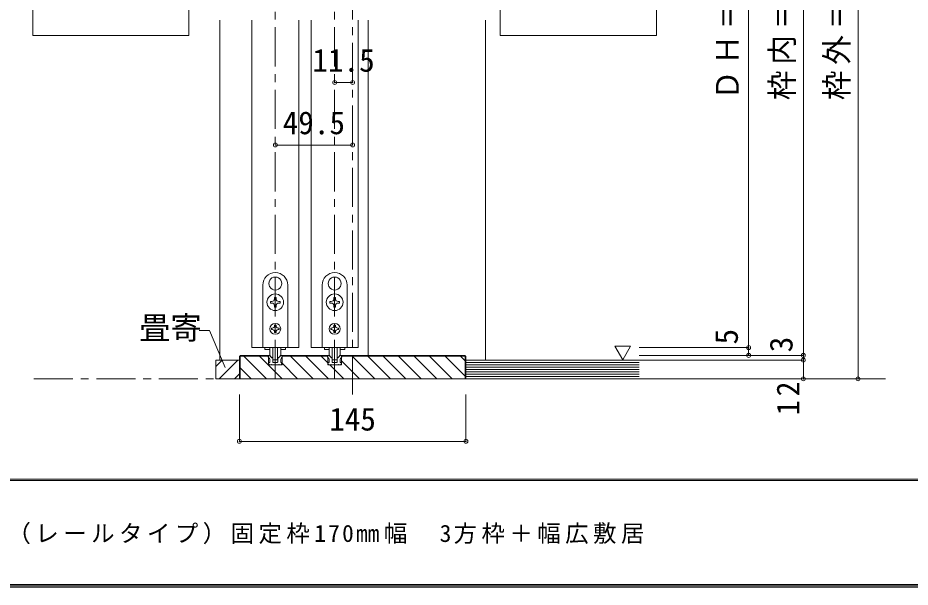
# Model space of a CAD drawing. Units: millimetres at full size, sheet at 1:5. Extents: x -973 to 977, y -701 to 696.
# Drawn here: x -590 to -19, y -701 to -336 of the extents above; entities that cross this region are included whole.
import ezdxf
from ezdxf.enums import TextEntityAlignment as Align

# ---------------------------------------------------------------- set-up
doc = ezdxf.new("R2010")
doc.units = ezdxf.units.MM
doc.header["$LTSCALE"] = 5
doc.header["$PDMODE"] = 32
doc.header["$PDSIZE"] = 2.5
doc.linetypes.add('CHAIN1', pattern=[8, 5, -1, 1, -1])
doc.linetypes.add('DASHED1', pattern=[1.8, 1.2, -0.6])
for name, color, linetype, lineweight in [('0-1_通り芯', 4, 'CHAIN1', 9), ('0-3_仕上げ', 2, 'Continuous', 9), ('0-4_枠', 3, 'Continuous', 9), ('0-6_扉', 6, 'Continuous', 9), ('0-7_金物', 7, 'Continuous', 9), ('0-A_文字', 7, 'Continuous', 9), ('0-B_寸法', 7, 'Continuous', 9), ('0-C_ハッチ', 4, 'DASHED1', 9), ('F-1_枠', 6, 'Continuous', 9)]:
    doc.layers.add(name, color=color, linetype=linetype, lineweight=lineweight)
doc.layers.add('F-A_文字', color=7, linetype='Continuous')
doc.styles.add('ＭＳ ゴシック', font='')
doc.styles.get('ＭＳ ゴシック').set_extended_font_data('MS Gothic')

msp = doc.modelspace()

# ---------------------------------------------------------------- linework, layer by layer
at = {"layer": '0-1_通り芯'}
for p, q in [((-425.347, -567.5), (-425.347, -2.5)), ((-387.347, -567.5), (-387.347, -2.5)), ((-375.847, -577.5), (-375.847, -2.5)), ((-579.847, -567.5), (-33.347, -567.5))]:
    msp.add_line(p, q, dxfattribs=at)
at = {"layer": '0-3_仕上げ'}
for p, q in [((-463.347, -567.5), (-463.347, -555.5)), ((-448.347, -555.5), (-463.347, -555.5)), ((-448.347, -567.5), (-448.347, -555.5)), ((-303.347, -567.5), (-303.347, -555.5)), ((-303.347, -555.5), (-192.347, -555.5)), ((-463.347, -567.5), (-448.347, -567.5)), ((-303.347, -567.5), (-192.347, -567.5))]:
    msp.add_line(p, q, dxfattribs=at)
at = {"layer": '0-3_仕上げ', "color": 7}
for p, q in [((-303.347, -557), (-192.347, -557)), ((-303.347, -558.5), (-192.347, -558.5)), ((-303.347, -560), (-192.347, -560)), ((-303.347, -561.5), (-192.347, -561.5)), ((-303.347, -563), (-192.347, -563)), ((-303.347, -564.5), (-192.347, -564.5)), ((-303.347, -566), (-192.347, -566))]:
    msp.add_line(p, q, dxfattribs=at)
at = {"layer": '0-4_枠', "color": 4}
for p, q in [((-460.847, -555.5), (-460.847, -337.826)), ((-365.847, -337.826), (-365.847, -552.5)), ((-290.847, -337.826), (-290.847, -555.5))]:
    msp.add_line(p, q, dxfattribs=at)
at = {"layer": '0-4_枠'}
for p, q in [((-448.347, -553.207), (-447.64, -552.5)), ((-448.347, -553.207), (-448.347, -567.5)), ((-447.847, -553), (-447.847, -567.5)), ((-429.747, -553), (-447.847, -553)), ((-429.747, -552.5), (-447.64, -552.5)), ((-429.747, -552.5), (-429.747, -555.5)), ((-391.847, -552.5), (-420.947, -552.5)), ((-391.747, -553), (-420.947, -553)), ((-391.747, -552.5), (-391.747, -555.5)), ((-304.054, -552.5), (-382.947, -552.5)), ((-303.847, -553), (-382.947, -553)), ((-303.347, -553.207), (-304.054, -552.5)), ((-303.847, -567.5), (-303.847, -553)), ((-303.347, -553.207), (-303.347, -567.5)), ((-429.647, -555.5), (-429.747, -555.5)), ((-429.647, -555.5), (-429.647, -558.5)), ((-429.647, -558.5), (-421.047, -558.5)), ((-391.647, -555.5), (-391.747, -555.5)), ((-391.647, -555.5), (-391.647, -558.5)), ((-391.647, -558.5), (-383.047, -558.5)), ((-448.347, -567.5), (-303.347, -567.5))]:
    msp.add_line(p, q, dxfattribs=at)
for points in [[(-420.947, -552.5), (-420.947, -555.5), (-421.047, -555.5), (-421.047, -558.5)], [(-382.947, -552.5), (-382.947, -555.5), (-383.047, -555.5), (-383.047, -558.5)]]:
    msp.add_lwpolyline(points, dxfattribs=at)
at = {"layer": '0-6_扉'}
for p, q in [((-440.347, -337.826), (-440.347, -547.5)), ((-410.347, -337.826), (-410.347, -547.5)), ((-402.347, -337.826), (-402.347, -547.5)), ((-372.347, -337.826), (-372.347, -547.5)), ((-410.347, -547.5), (-440.347, -547.5)), ((-402.347, -547.5), (-372.347, -547.5))]:
    msp.add_line(p, q, dxfattribs=at)
at = {"layer": '0-7_金物'}
for p, q in [((-425.446, -502.351), (-425.347, -502.45)), ((-425.248, -502.351), (-425.347, -502.45)), ((-387.446, -502.351), (-387.347, -502.45)), ((-387.248, -502.351), (-387.347, -502.45)), ((-433.347, -507.5), (-433.347, -547.5)), ((-417.347, -547.5), (-417.347, -507.5)), ((-395.347, -507.5), (-395.347, -547.5)), ((-379.347, -547.5), (-379.347, -507.5)), ((-428.989, -508.489), (-428.854, -508.525)), ((-428.891, -508.66), (-428.854, -508.525)), ((-421.705, -508.489), (-421.84, -508.525)), ((-421.803, -508.66), (-421.84, -508.525)), ((-390.989, -508.489), (-390.854, -508.525)), ((-390.891, -508.66), (-390.854, -508.525)), ((-383.705, -508.489), (-383.84, -508.525)), ((-383.803, -508.66), (-383.84, -508.525)), ((-428.497, -518), (-427.547, -518)), ((-428.497, -519), (-428.497, -518)), ((-427.547, -519), (-428.497, -519)), ((-425.847, -516.3), (-425.847, -515.35)), ((-425.847, -515.35), (-424.847, -515.35)), ((-424.847, -515.35), (-424.847, -516.3)), ((-423.147, -518), (-422.197, -518)), ((-422.197, -519), (-423.147, -519)), ((-422.197, -518), (-422.197, -519)), ((-390.497, -518), (-389.547, -518)), ((-390.497, -519), (-390.497, -518)), ((-389.547, -519), (-390.497, -519)), ((-387.847, -516.3), (-387.847, -515.35)), ((-387.847, -515.35), (-386.847, -515.35)), ((-386.847, -515.35), (-386.847, -516.3)), ((-385.147, -518), (-384.197, -518)), ((-384.197, -519), (-385.147, -519)), ((-384.197, -518), (-384.197, -519)), ((-425.847, -521.65), (-425.847, -520.7)), ((-387.847, -521.65), (-387.847, -520.7)), ((-427.147, -535), (-427.747, -535)), ((-425.847, -533.1), (-425.847, -533.7)), ((-424.847, -533.1), (-425.847, -533.1)), ((-424.847, -533.1), (-424.847, -533.7)), ((-423.547, -535), (-422.947, -535)), ((-422.947, -536), (-423.547, -536)), ((-422.947, -535), (-422.947, -536)), ((-389.147, -535), (-389.747, -535)), ((-387.847, -533.1), (-387.847, -533.7)), ((-386.847, -533.1), (-387.847, -533.1)), ((-386.847, -533.1), (-386.847, -533.7)), ((-385.547, -535), (-384.947, -535)), ((-384.947, -536), (-385.547, -536)), ((-384.947, -535), (-384.947, -536)), ((-425.847, -537.3), (-425.847, -537.9)), ((-425.847, -537.9), (-424.847, -537.9)), ((-424.847, -537.3), (-424.847, -537.9)), ((-387.847, -537.3), (-387.847, -537.9)), ((-387.847, -537.9), (-386.847, -537.9)), ((-386.847, -537.3), (-386.847, -537.9)), ((-433.347, -547.5), (-417.347, -547.5)), ((-431.947, -547.5), (-431.947, -548.7)), ((-428.847, -551.921), (-428.847, -547.5)), ((-426.847, -547.5), (-426.847, -555.121)), ((-423.847, -547.5), (-423.847, -555.121)), ((-421.847, -551.921), (-421.847, -547.5)), ((-418.747, -547.5), (-418.747, -548.7)), ((-395.347, -547.5), (-379.347, -547.5)), ((-393.947, -547.5), (-393.947, -548.7)), ((-390.847, -551.921), (-390.847, -547.5)), ((-388.847, -547.5), (-388.847, -555.121)), ((-385.847, -547.5), (-385.847, -555.121)), ((-383.847, -551.921), (-383.847, -547.5)), ((-380.747, -547.5), (-380.747, -548.7)), ((-428.815, -548.7), (-431.947, -548.7)), ((-427.685, -553.912), (-428.95, -552.647)), ((-427.473, -554), (-427.147, -554)), ((-423.221, -554), (-423.547, -554)), ((-423.009, -553.912), (-421.743, -552.647)), ((-418.747, -548.7), (-421.879, -548.7)), ((-420.847, -552.5), (-421.39, -552.5)), ((-420.847, -553.5), (-420.847, -552.5)), ((-390.815, -548.7), (-393.947, -548.7)), ((-389.685, -553.912), (-390.95, -552.647)), ((-389.473, -554), (-389.147, -554)), ((-385.221, -554), (-385.547, -554)), ((-385.009, -553.912), (-383.743, -552.647)), ((-380.747, -548.7), (-383.879, -548.7)), ((-382.847, -552.5), (-383.39, -552.5)), ((-382.847, -553.5), (-382.847, -552.5)), ((-429.147, -558.5), (-429.633, -557.274)), ((-428.847, -557), (-429.447, -557)), ((-428.047, -558.5), (-429.147, -558.5)), ((-428.847, -557), (-428.847, -555.736)), ((-428.047, -558.5), (-427.847, -558.3)), ((-427.847, -558.3), (-427.647, -558.5)), ((-427.647, -558.5), (-423.047, -558.5)), ((-426.947, -556.7), (-426.947, -554.2)), ((-425.647, -557), (-426.647, -557)), ((-426.547, -555.421), (-424.147, -555.421)), ((-425.347, -557.3), (-425.647, -557)), ((-423.747, -556.7), (-423.747, -554.2)), ((-422.847, -558.3), (-423.047, -558.5)), ((-422.647, -558.5), (-422.847, -558.3)), ((-422.647, -558.5), (-421.547, -558.5)), ((-421.847, -557), (-421.847, -555.736)), ((-421.847, -557), (-421.247, -557)), ((-421.547, -558.5), (-421.061, -557.274)), ((-391.147, -558.5), (-391.633, -557.274)), ((-390.847, -557), (-391.447, -557)), ((-390.047, -558.5), (-391.147, -558.5)), ((-390.847, -557), (-390.847, -555.736)), ((-390.047, -558.5), (-389.847, -558.3)), ((-389.847, -558.3), (-389.647, -558.5)), ((-389.647, -558.5), (-385.047, -558.5)), ((-388.947, -556.7), (-388.947, -554.2)), ((-387.647, -557), (-388.647, -557)), ((-388.547, -555.421), (-386.147, -555.421)), ((-387.347, -557.3), (-387.647, -557)), ((-385.747, -556.7), (-385.747, -554.2)), ((-384.847, -558.3), (-385.047, -558.5)), ((-384.647, -558.5), (-384.847, -558.3)), ((-384.647, -558.5), (-383.547, -558.5)), ((-383.847, -557), (-383.847, -555.736)), ((-383.847, -557), (-383.247, -557)), ((-383.547, -558.5), (-383.061, -557.274))]:
    msp.add_line(p, q, dxfattribs=at)
for points in [[(-424.847, -520.7), (-424.847, -521.65), (-425.847, -521.65)], [(-386.847, -520.7), (-386.847, -521.65), (-387.847, -521.65)], [(-427.747, -535), (-427.747, -536), (-427.147, -536)], [(-389.747, -535), (-389.747, -536), (-389.147, -536)], [(-429.847, -553.5), (-429.847, -552.5), (-429.304, -552.5)], [(-391.847, -553.5), (-391.847, -552.5), (-391.304, -552.5)], [(-424.047, -557), (-425.047, -557), (-425.347, -557.3)], [(-386.047, -557), (-387.047, -557), (-387.347, -557.3)]]:
    msp.add_lwpolyline(points, dxfattribs=at)
for centre, radius in [((-425.347, -518.5), 5.35), ((-387.347, -518.5), 5.35), ((-425.347, -535.5), 3.5), ((-387.347, -535.5), 3.5)]:
    msp.add_circle(centre, radius, dxfattribs=at)
for centre, radius, start, end in [((-425.347, -507.5), 8, 0, 180), ((-425.347, -506.5), 4.15, 91.3645, 208.6355), ((-425.347, -506.5), 4.15, 331.3645, 88.6355), ((-387.347, -507.5), 8, 0, 180), ((-387.347, -506.5), 4.15, 91.3645, 208.6355), ((-387.347, -506.5), 4.15, 331.3645, 88.6355), ((-425.347, -506.5), 4.15, 211.3645, 328.6355), ((-387.347, -506.5), 4.15, 211.3645, 328.6355), ((-427.547, -516.3), 1.7, 270, 0), ((-427.547, -520.7), 1.7, 0, 90), ((-423.147, -516.3), 1.7, 180, 270), ((-423.147, -520.7), 1.7, 90, 180), ((-389.547, -516.3), 1.7, 270, 0), ((-389.547, -520.7), 1.7, 0, 90), ((-385.147, -516.3), 1.7, 180, 270), ((-385.147, -520.7), 1.7, 90, 180), ((-427.147, -533.7), 1.3, 270, 0), ((-427.147, -537.3), 1.3, 0, 90), ((-423.547, -533.7), 1.3, 180, 270), ((-423.547, -537.3), 1.3, 90, 180), ((-389.147, -533.7), 1.3, 270, 0), ((-389.147, -537.3), 1.3, 0, 90), ((-385.547, -533.7), 1.3, 180, 270), ((-385.547, -537.3), 1.3, 90, 180), ((-431.847, -555.736), 3, 0, 48.19), ((-429.304, -553), 0.5, 45, 90), ((-426.847, -551.921), 2, 180, 264.78409), ((-427.473, -553.7), 0.3, 225, 270), ((-427.147, -554.2), 0.2, 360, 90), ((-427.047, -554.112), 0.2, 0, 84.78409), ((-423.647, -554.112), 0.2, 95.21591, 180), ((-423.547, -554.2), 0.2, 90, 180), ((-423.847, -551.921), 2, 275.21591, 0), ((-423.221, -553.7), 0.3, 270, 315), ((-418.847, -555.736), 3, 131.81, 180), ((-421.39, -553), 0.5, 90, 135), ((-393.847, -555.736), 3, 0, 48.19), ((-391.304, -553), 0.5, 45, 90), ((-388.847, -551.921), 2, 180, 264.78409), ((-389.473, -553.7), 0.3, 225, 270), ((-389.147, -554.2), 0.2, 360, 90), ((-389.047, -554.112), 0.2, 0, 84.78409), ((-385.647, -554.112), 0.2, 95.21591, 180), ((-385.547, -554.2), 0.2, 90, 180), ((-385.847, -551.921), 2, 275.21591, 0), ((-385.221, -553.7), 0.3, 270, 315), ((-380.847, -555.736), 3, 131.81, 180), ((-383.39, -553), 0.5, 90, 135), ((-429.447, -557.2), 0.2, 90, 201.616), ((-426.647, -556.7), 0.3, 180, 270), ((-426.547, -555.121), 0.3, 180, 270), ((-424.147, -555.121), 0.3, 270, 0), ((-424.047, -556.7), 0.3, 270, 360), ((-421.247, -557.2), 0.2, 338.384, 90), ((-391.447, -557.2), 0.2, 90, 201.616), ((-388.647, -556.7), 0.3, 180, 270), ((-388.547, -555.121), 0.3, 180, 270), ((-386.147, -555.121), 0.3, 270, 0), ((-386.047, -556.7), 0.3, 270, 360), ((-383.247, -557.2), 0.2, 338.384, 90)]:
    msp.add_arc(centre, radius, start, end, dxfattribs=at)
at = {"layer": '0-A_文字'}
for p, q in [((-580.597, -347.826), (-580.597, -307.826)), ((-480.597, -307.826), (-480.597, -347.826)), ((-281.347, -347.826), (-281.347, -307.826)), ((-181.347, -307.826), (-181.347, -347.826)), ((-480.597, -347.826), (-580.597, -347.826)), ((-181.347, -347.826), (-281.347, -347.826)), ((-474.027, -536.518), (-467.433, -536.518)), ((-457.47, -560.24), (-467.433, -536.518)), ((-197.911, -546.686), (-202.911, -555.347))]:
    msp.add_line(p, q, dxfattribs=at)
msp.add_lwpolyline([(-197.911, -546.686), (-207.911, -546.686), (-202.911, -555.347)], dxfattribs=at)
at = {"layer": '0-B_寸法', "color": 4}
for p, q in [((-52.347, -567.5), (-52.347, -64.151)), ((-87.347, -567.5), (-87.347, -94.151)), ((-122.347, -108.151), (-122.347, -547.5)), ((-387.347, -377.826), (-375.847, -377.826)), ((-425.347, -417.826), (-375.847, -417.826)), ((-122.347, -547.5), (-192.347, -547.5)), ((-122.347, -547.5), (-122.347, -552.5)), ((-87.347, -552.5), (-192.347, -552.5)), ((-87.347, -555.5), (-192.347, -555.5)), ((-52.347, -567.5), (-192.347, -567.5)), ((-52.347, -567.5), (-192.347, -567.5)), ((-448.347, -607.5), (-448.347, -577.5)), ((-303.347, -607.5), (-303.347, -577.5)), ((-303.347, -607.5), (-448.347, -607.5))]:
    msp.add_line(p, q, dxfattribs=at)
at = {"layer": '0-B_寸法'}
for p in [(-387.347, -377.826), (-375.847, -377.826), (-425.347, -417.826), (-375.847, -417.826), (-122.347, -547.5), (-122.347, -552.5), (-87.347, -552.5), (-87.347, -555.5), (-87.347, -567.5), (-52.347, -567.5), (-448.347, -607.5), (-303.347, -607.5)]:
    msp.add_point(p, dxfattribs=at)
at = {"layer": '0-C_ハッチ', "linetype": 'Continuous'}
for p, q in [((-430.897, -567.5), (-445.397, -553)), ((-420.998, -567.5), (-435.498, -553)), ((-401.199, -567.5), (-415.699, -553)), ((-391.299, -567.5), (-405.799, -553)), ((-391.647, -557.253), (-395.9, -553)), ((-361.601, -567.5), (-376.101, -553)), ((-351.701, -567.5), (-366.201, -553)), ((-341.802, -567.5), (-356.302, -553)), ((-331.902, -567.5), (-346.402, -553)), ((-322.003, -567.5), (-336.503, -553)), ((-312.103, -567.5), (-326.603, -553)), ((-303.847, -565.857), (-316.704, -553)), ((-303.847, -555.958), (-306.804, -553)), ((-463.347, -559.583), (-459.264, -555.5)), ((-461.364, -567.5), (-449.364, -555.5)), ((-411.098, -567.5), (-421.047, -557.551)), ((-381.4, -567.5), (-390.4, -558.5)), ((-371.5, -567.5), (-383.047, -555.953)), ((-451.465, -567.5), (-448.347, -564.382)), ((-440.797, -567.5), (-447.847, -560.45))]:
    msp.add_line(p, q, dxfattribs=at)
at = {"layer": 'F-1_枠'}
for p, q in [((976.653, -631.667), (-973.347, -631.667)), ((976.653, -632.5), (-973.347, -632.5)), ((976.653, -699.167), (-973.347, -699.167)), ((976.653, -700), (-973.347, -700)), ((976.653, -700.833), (-973.347, -700.833))]:
    msp.add_line(p, q, dxfattribs=at)

# ---------------------------------------------------------------- texts
at = {"layer": '0-A_文字', "style": 'ＭＳ ゴシック'}
msp.add_text('畳寄', height=14.66, dxfattribs=at).set_placement((-512.433, -546.518), align=Align.BOTTOM_LEFT)
at = {"layer": '0-B_寸法', "style": 'ＭＳ ゴシック'}
for s, p in [('11.5', (-401.597, -375.326)), ('49.5', (-420.597, -415.326)), ('145', (-390.847, -605))]:
    msp.add_text(s, height=14.66, dxfattribs=at).set_placement(p, align=Align.BOTTOM_LEFT)
for s, p in [('5', (-124.847, -545.5)), ('3', (-89.847, -550.5))]:
    msp.add_text(s, height=14.66, rotation=90, dxfattribs=at).set_placement(p, align=Align.BOTTOM_LEFT)
at = {"layer": '0-B_寸法', "char_height": 14.66, "attachment_point": 7, "rotation": 90, "style": 'ＭＳ ゴシック'}
for s, insert in [('\\T1.19;\\W0.95;ＤＨ＝1,983', (-124.847, -389.076)), ('\\T1.19;\\W0.95;枠内＝2,002', (-89.847, -389.076)), ('\\T1.19;\\W0.95;枠外＝2,047', (-54.847, -389.076)), ('\\T1.27;\\W0.95;12', (-89.847, -590.75))]:
    msp.add_mtext(s, dxfattribs=dict(at, insert=insert))
at = {"layer": 'F-A_文字', "insert": (-846.68, -673.333), "char_height": 11, "attachment_point": 7, "style": 'ＭＳ ゴシック'}
msp.add_mtext('\\T1.19;ドレタス\u3000H20\\~２枚引き込み戸（レールタイプ）固定枠170㎜幅\u30003方枠＋幅広敷居', dxfattribs=at)

doc.saveas('drawing.dxf')
